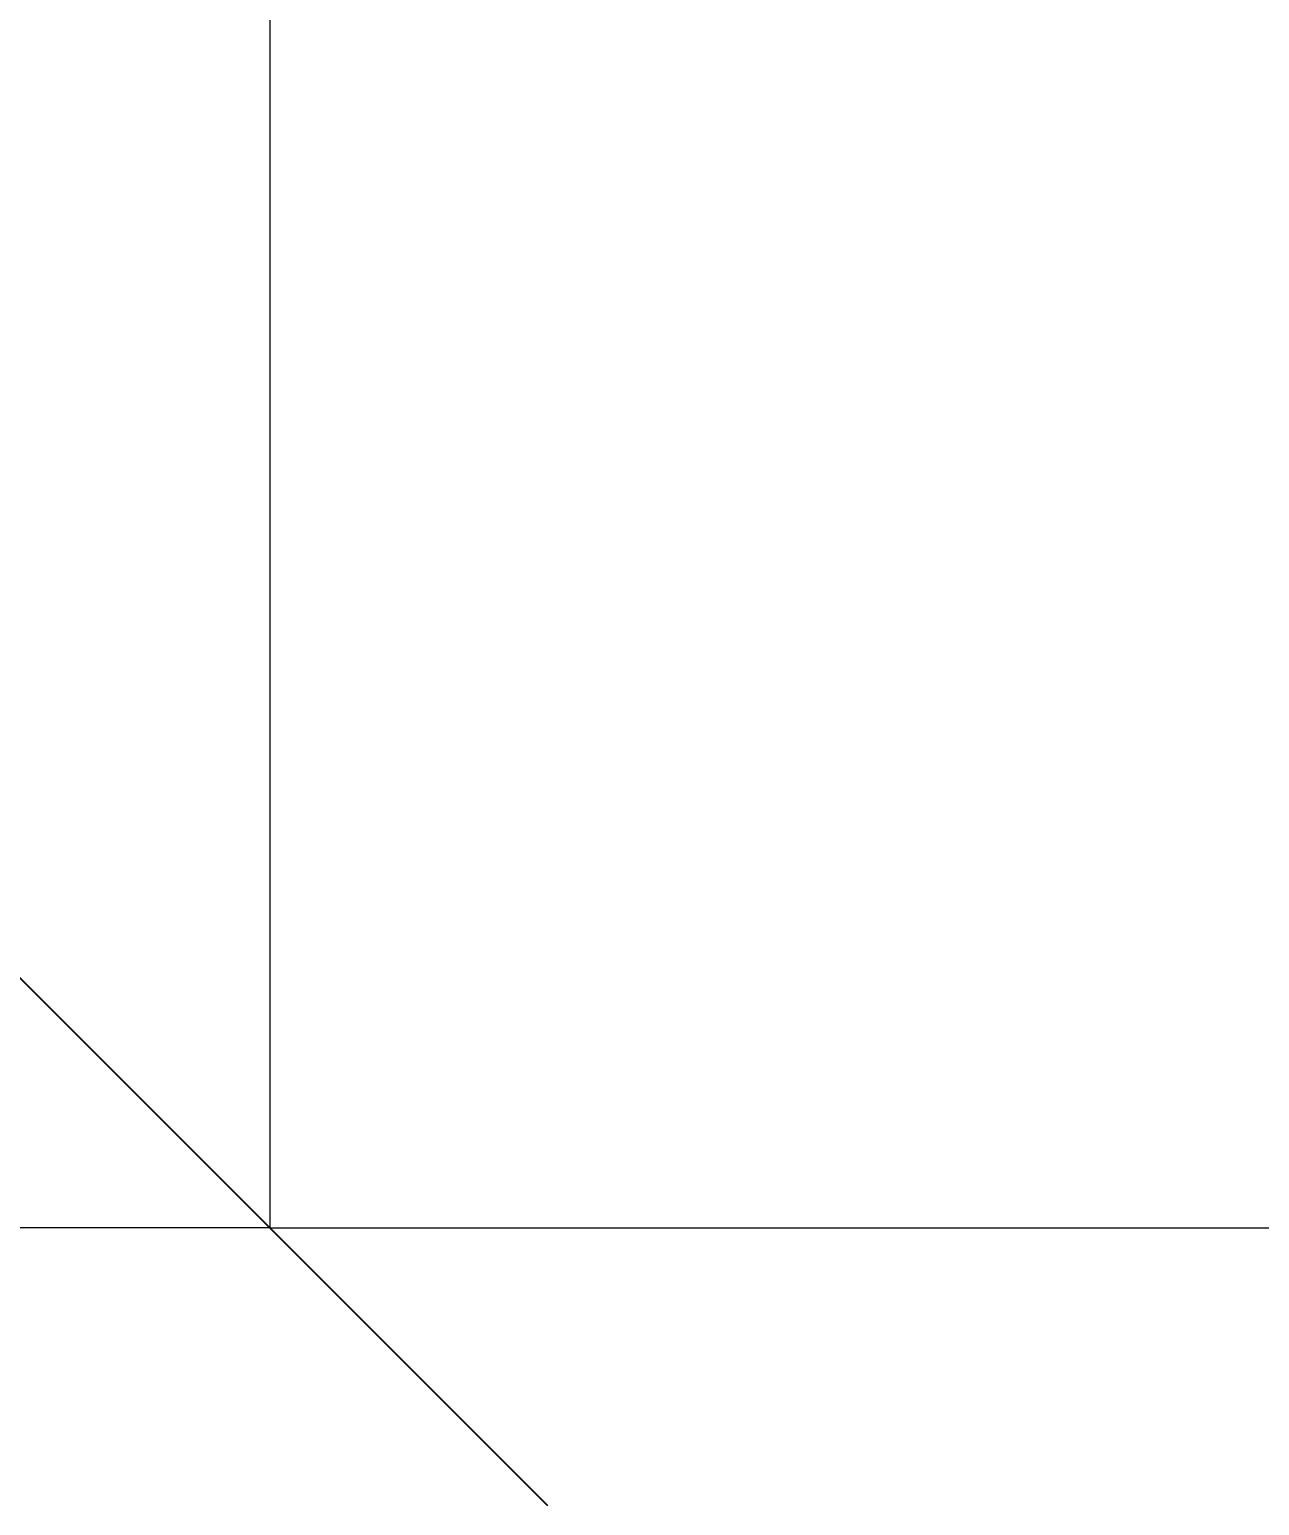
# Model space of a CAD drawing. Header units: metres. Extents: x 1.1 to 88.1, y -3.7 to 23.8.
# Drawn here: x 46.6989 to 46.8747, y -0.3452 to -0.1341 of the extents above; entities that cross this region are included whole.
import ezdxf

# ---------------------------------------------------------------- set-up
doc = ezdxf.new("R2010")
doc.units = ezdxf.units.M
doc.layers.add('A-ANNO-DIMS', color=7, linetype='Continuous', lineweight=5)
doc.layers.add('A-ANNO-DIMS-25', color=7, linetype='Continuous', lineweight=5)
doc.styles.add('Century Gothic_2', font='GOTHIC.TTF', dxfattribs={"height": 0.025})
doc.dimstyles.new('Setores_1_mm', dxfattribs={"dimscale": 0.3048, "dimtxt": 0.026104, "dimasz": 0.260417, "dimexe": 0.19685, "dimexo": 0.123031, "dimgap": 0.143537, "dimtad": 1, "dimrnd": 0.01, "dimzin": 0, "dimdsep": 46, "dimtxsty": 'Century Gothic_2', "dimblk1": 'OBLIQUE', "dimblk2": 'OBLIQUE', "dimsah": 1, "dimcen": 0.09, "dimazin": 0, "dimtfac": 1, "dimtdec": 4, "dimtix": 1, "dimtmove": 0, "dimatfit": 3, "dimfxl": 1, "dimtvp": 1, "dimtolj": 1, "dimtzin": 0, "dimarcsym": 2})

# ---------------------------------------------------------------- blocks, each defined once
blk = doc.blocks.new('DIMBLOCK33-AA')
at = {"layer": 'A-ANNO-DIMS-25', "lineweight": 25}
for p, q in [((46.73327, 0), (46.69358, 0.03969)), ((46.73327, 0), (46.77295, -0.03969)), ((46.73327, -0.3055), (46.69358, -0.26581)), ((46.73327, -0.3055), (46.77295, -0.34519))]:
    blk.add_line(p, q, dxfattribs=at)
at = {"layer": 'A-ANNO-DIMS-25'}
for p, q in [((46.73327, 0), (46.67327, 0)), ((46.73327, 0), (46.73327, -0.3055)), ((46.73327, 0), (46.75189, 0)), ((46.73327, -0.3055), (46.67327, -0.3055)), ((46.73327, -0.3055), (46.8794, -0.3055))]:
    blk.add_line(p, q, dxfattribs=at)
at = {"layer": 'A-ANNO-DIMS-25', "color": 0, "insert": (46.65747, -0.20786), "char_height": 0.025, "width": 0.1322613, "attachment_point": 1, "rotation": 90, "line_spacing_factor": 0.984502, "style": 'Century Gothic_2'}
blk.add_mtext('0,31 m', dxfattribs=at)
blk = doc.blocks.new('_Oblique')
at = {"color": 0, "linetype": 'ByBlock', "lineweight": -2}
blk.add_line((-0.5, -0.5), (0.5, 0.5), dxfattribs=at)

msp = doc.modelspace()

# ---------------------------------------------------------------- dimensions: what is measured, and where the dimension line sits
at = {"layer": 'A-ANNO-DIMS'}
dim = msp.add_linear_dim(base=(46.73327, -0.3055), p1=(46.78939, 0), p2=(46.9169, -0.3055), angle=90, dimstyle='Setores_1_mm', override={"dimpost": '<>', "dimfxl": 0.331037}, dxfattribs=at)
dim.commit()
dim.dimension.update_dxf_attribs({"geometry": 'DIMBLOCK33-AA', "text_midpoint": (46.67639, -0.15275)})

doc.saveas('drawing.dxf')
